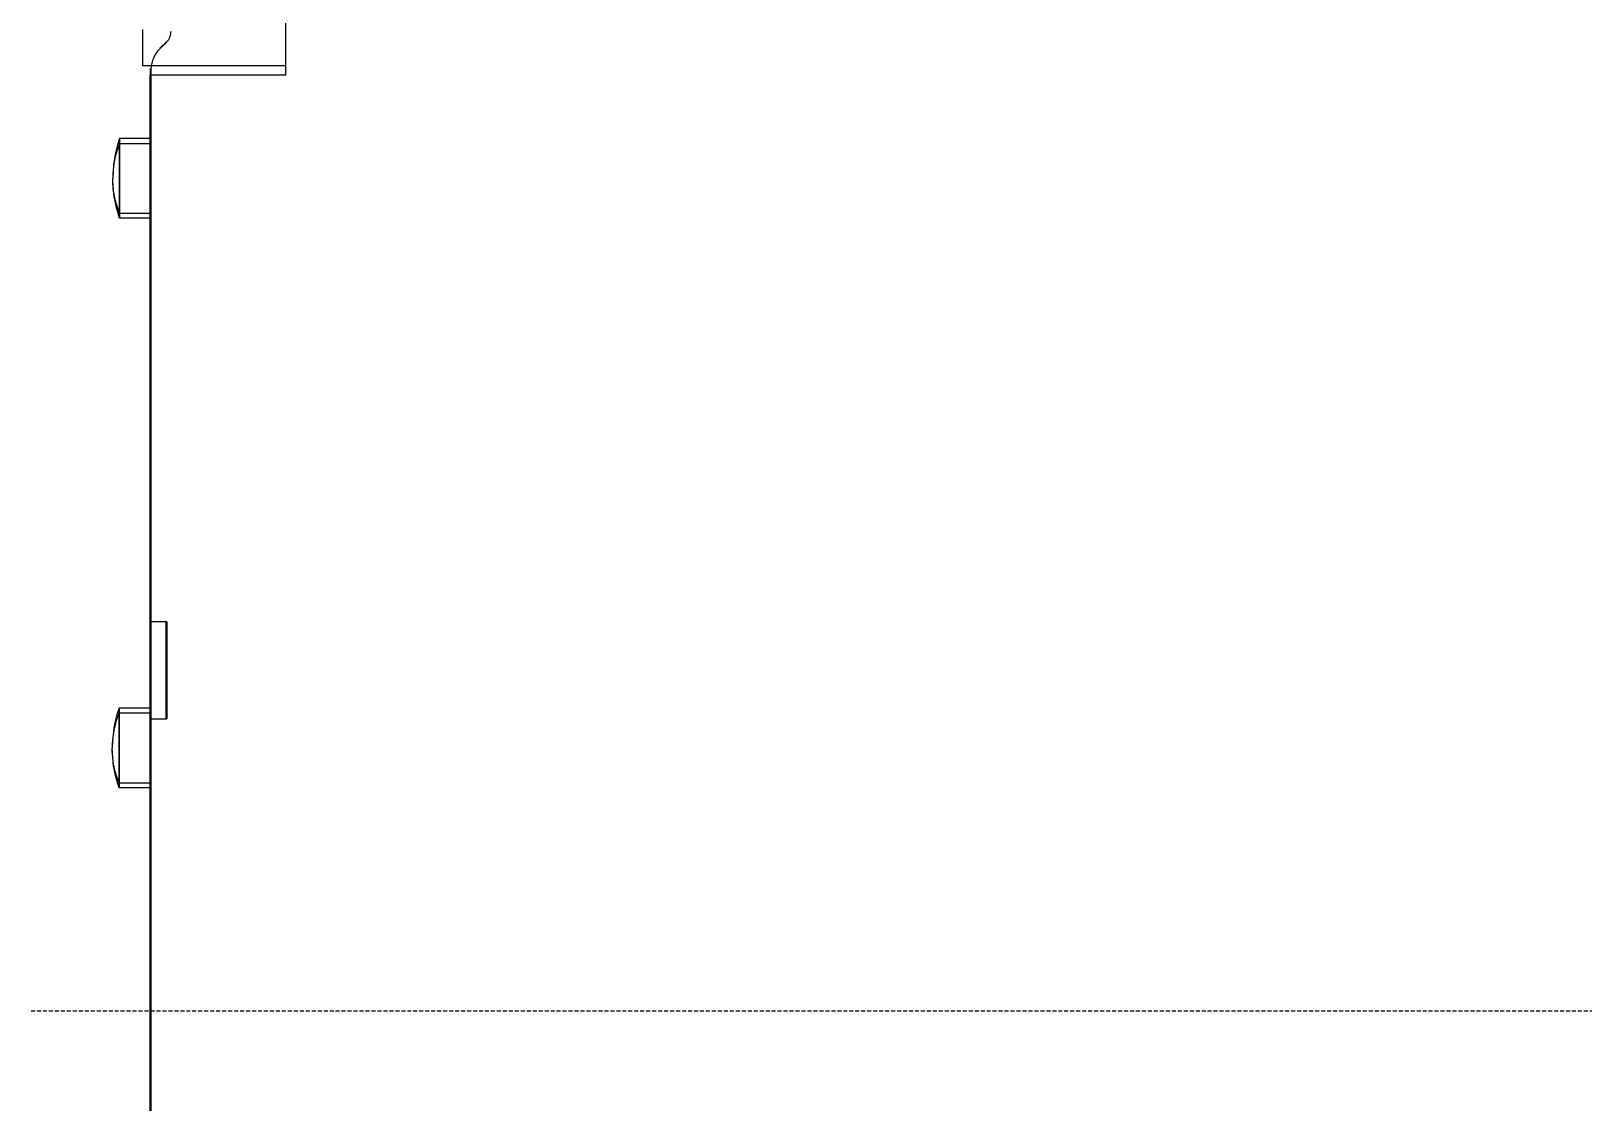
# Model space of a CAD drawing. Extents: x 0 to 390, y 0 to 1157.
# Drawn here: x 0 to 195, y 566.9 to 701.5 of the extents above; entities that cross this region are included whole.
import ezdxf

# ---------------------------------------------------------------- set-up
doc = ezdxf.new("R2010")
doc.units = 0
doc.linetypes.add('DASHED', pattern=[0.75, 0.5, -0.25])
doc.layers.add('-15N-THT. THIẾT BỊ ĐÓNG MỞ', color=40, linetype='CONTINUOUS')

# ---------------------------------------------------------------- blocks, each defined once
blk = doc.blocks.new('06 - N - SC VSD CHIẾU HÔNG ATV630C11~C16N4')
at = {"layer": '-15N-THT. THIẾT BỊ ĐÓNG MỞ'}
for p, q in [((-358, 117.5), (-358, 257.24)), ((-376, 123.18), (-376, 122.8)), ((-372.43, 122.9), (-372.42, 122.99)), ((-372.43, 122.82), (-372.43, 122.9)), ((-376, 122.8), (-376, 122.44)), ((-376, 122.44), (-376, 122.1)), ((-376, 122.1), (-376, 121.76)), ((-376, 121.76), (-376, 121.44)), ((-376, 121.44), (-376, 121.14)), ((-376, 121.14), (-376, 120.85)), ((-373.09, 121.57), (-373.84, 120.83)), ((-373.01, 121.57), (-373.75, 120.83)), ((-373.01, 121.57), (-373.09, 121.57)), ((-373.01, 121.57), (-372.95, 121.63)), ((-372.95, 121.63), (-372.9, 121.69)), ((-372.9, 121.69), (-372.85, 121.76)), ((-372.85, 121.76), (-372.8, 121.82)), ((-372.8, 121.82), (-372.75, 121.89)), ((-372.75, 121.89), (-372.71, 121.96)), ((-372.71, 121.96), (-372.67, 122.03)), ((-372.67, 122.03), (-372.63, 122.11)), ((-372.63, 122.11), (-372.59, 122.18)), ((-372.59, 122.18), (-372.56, 122.26)), ((-372.56, 122.26), (-372.53, 122.34)), ((-372.53, 122.34), (-372.51, 122.41)), ((-372.51, 122.41), (-372.49, 122.49)), ((-372.49, 122.49), (-372.47, 122.57)), ((-372.47, 122.57), (-372.45, 122.66)), ((-372.45, 122.66), (-372.44, 122.74)), ((-372.44, 122.74), (-372.43, 122.82)), ((-376, 120.85), (-376, 120.58)), ((-376, 120.58), (-376, 120.32)), ((-376, 120.32), (-376, 120.08)), ((-376, 120.08), (-376, 119.46)), ((-376, 119.46), (-376, 119.29)), ((-376, 119.29), (-376, 118.81)), ((-374.84, 118.82), (-374.8, 118.98)), ((-374.8, 118.98), (-374.76, 119.14)), ((-374.76, 119.14), (-374.71, 119.3)), ((-374.71, 119.3), (-374.65, 119.45)), ((-374.65, 119.45), (-374.59, 119.61)), ((-374.59, 119.61), (-374.52, 119.76)), ((-374.52, 119.76), (-374.44, 119.9)), ((-374.44, 119.9), (-374.36, 120.05)), ((-374.36, 120.05), (-374.27, 120.19)), ((-374.27, 120.19), (-374.18, 120.32)), ((-374.18, 120.32), (-374.08, 120.46)), ((-374.08, 120.46), (-373.98, 120.59)), ((-373.98, 120.59), (-373.87, 120.71)), ((-373.87, 120.71), (-373.75, 120.83)), ((-376, 118.81), (-376, 118.74)), ((-376, 118.74), (-376, 118.65)), ((-376, 118.65), (-358, 118.65)), ((-376, 118.65), (-376, 118.65)), ((-375, 117.5), (-375.03, 117.5)), ((-375.02, -274.5), (-375.03, 117.5)), ((-375, 117.5), (-375, 118.31)), ((-375, 117.5), (-358, 117.5)), ((-374.98, 118), (-374.95, 118)), ((-374.95, 118), (-374.94, -274.5)), ((-374.92, 118), (-374.95, 118)), ((-374.92, 118.17), (-374.91, 118.33)), ((-374.92, 118), (-374.92, 118.17)), ((-374.91, 118.33), (-374.89, 118.49)), ((-374.89, 118.49), (-374.87, 118.66)), ((-374.87, 118.66), (-374.84, 118.82)), ((-358, 118.65), (-358, 118.65)), ((-358, 117.5), (-358, 117.5)), ((-378.88, 109.5), (-379.14, 108.69)), ((-374.95, 109.5), (-378.88, 109.5)), ((-374.95, 109.49), (-374.95, 109.5)), ((-374.95, 109.5), (-374.95, 109.48)), ((-374.95, 109.48), (-374.95, 109.49)), ((-374.95, 109.46), (-374.95, 109.48)), ((-374.95, 109.48), (-374.95, 109.43)), ((-374.95, 109.42), (-374.95, 109.46)), ((-374.95, 109.43), (-374.95, 109.34)), ((-374.95, 109.38), (-374.95, 109.42)), ((-374.95, 109.33), (-374.95, 109.38)), ((-374.95, 109.34), (-374.95, 109.22)), ((-374.95, 99.5), (-374.95, 109.33)), ((-374.95, 109.22), (-374.95, 109.06)), ((-379.36, 107.87), (-379.53, 107.01)), ((-379.31, 107.63), (-379.42, 107.21)), ((-379.14, 108.69), (-379.36, 107.87)), ((-379.18, 108.05), (-379.31, 107.63)), ((-379.04, 108.47), (-379.18, 108.05)), ((-378.88, 108.89), (-379.04, 108.47)), ((-378.88, 108.89), (-377.76, 108.89)), ((-377.76, 108.89), (-377.2, 108.89)), ((-377.2, 108.89), (-376.08, 108.89)), ((-376.08, 108.89), (-375.52, 108.89)), ((-375.52, 108.89), (-374.96, 108.89)), ((-374.95, 109.06), (-374.95, 108.87)), ((-374.95, 108.87), (-374.95, 108.64)), ((-374.95, 108.64), (-374.95, 108.39)), ((-374.95, 108.39), (-374.95, 108.11)), ((-374.95, 108.11), (-374.95, 107.8)), ((-374.95, 107.8), (-374.95, 107.47)), ((-374.95, 107.47), (-374.95, 107.11)), ((-379.71, 105.35), (-379.74, 104.51)), ((-379.7, 105.48), (-379.73, 105.04)), ((-379.64, 106.2), (-379.71, 105.35)), ((-379.65, 105.91), (-379.7, 105.48)), ((-379.59, 106.35), (-379.65, 105.91)), ((-379.53, 107.01), (-379.64, 106.2)), ((-379.51, 106.78), (-379.59, 106.35)), ((-379.42, 107.21), (-379.51, 106.78)), ((-374.95, 107.11), (-374.95, 106.74)), ((-374.95, 106.74), (-374.95, 106.35)), ((-374.95, 106.35), (-374.95, 105.95)), ((-374.95, 105.95), (-374.95, 105.54)), ((-374.95, 105.54), (-374.95, 105.12)), ((-379.73, 105.04), (-379.74, 104.6)), ((-379.74, 104.6), (-379.74, 104.59)), ((-379.74, 104.51), (-379.74, 104.51)), ((-379.74, 104.51), (-379.74, 104.51)), ((-379.74, 104.49), (-379.74, 104.51)), ((-379.74, 104.5), (-379.74, 104.51)), ((-379.73, 104.09), (-379.74, 104.5)), ((-379.72, 103.85), (-379.74, 104.49)), ((-379.71, 103.69), (-379.73, 104.09)), ((-379.57, 102.24), (-379.72, 103.85)), ((-379.68, 103.28), (-379.71, 103.69)), ((-374.95, 105.12), (-374.95, 104.69)), ((-374.95, 104.69), (-374.95, 104.26)), ((-374.95, 104.26), (-374.95, 103.42)), ((-374.95, 103.42), (-374.95, 103.01)), ((-379.63, 102.88), (-379.68, 103.28)), ((-379.56, 102.47), (-379.63, 102.88)), ((-379.29, 100.86), (-379.57, 102.24)), ((-379.48, 102.07), (-379.56, 102.47)), ((-379.39, 101.68), (-379.48, 102.07)), ((-379.28, 101.28), (-379.39, 101.68)), ((-374.95, 103.01), (-374.95, 102.61)), ((-374.95, 102.61), (-374.95, 102.22)), ((-374.95, 102.22), (-374.95, 101.85)), ((-374.95, 101.85), (-374.95, 101.5)), ((-374.95, 101.5), (-374.95, 101.17)), ((-378.88, 99.5), (-379.29, 100.86)), ((-379.16, 100.89), (-379.28, 101.28)), ((-379.03, 100.5), (-379.16, 100.89)), ((-378.88, 100.11), (-379.03, 100.5)), ((-378.88, 100.11), (-378.32, 100.11)), ((-374.95, 99.5), (-378.88, 99.5)), ((-378.32, 100.11), (-377.76, 100.11)), ((-377.76, 100.11), (-377.2, 100.11)), ((-377.2, 100.11), (-376.64, 100.11)), ((-376.64, 100.11), (-376.08, 100.11)), ((-376.08, 100.11), (-375.51, 100.11)), ((-375.51, 100.11), (-374.95, 100.11)), ((-374.95, 101.17), (-374.95, 100.86)), ((-374.95, 100.86), (-374.95, 100.58)), ((-374.95, 100.58), (-374.95, 100.33)), ((-374.95, 100.33), (-374.95, 100.11)), ((-374.95, 100), (-374.95, 100.11)), ((-374.95, 99.9), (-374.95, 100)), ((-374.95, 99.8), (-374.95, 99.9)), ((-374.95, 99.72), (-374.95, 99.8)), ((-374.95, 99.66), (-374.95, 99.72)), ((-374.95, 99.6), (-374.95, 99.66)), ((-374.95, 99.56), (-374.95, 99.6)), ((-374.95, 99.53), (-374.95, 99.56)), ((-374.95, 99.51), (-374.95, 99.53)), ((-374.95, 99.5), (-374.95, 99.51)), ((-374.96, 48.83), (-375.02, 48.83)), ((-372.96, 48.83), (-374.96, 48.83)), ((-379.21, 37.19), (-379.43, 36.37)), ((-378.95, 38), (-379.21, 37.19)), ((-378.95, 37.39), (-379.11, 36.97)), ((-377.48, 38), (-378.95, 38)), ((-378.95, 37.39), (-377.83, 37.39)), ((-377.83, 37.39), (-377.27, 37.39)), ((-376.99, 38), (-377.48, 38)), ((-377.27, 37.39), (-376.15, 37.39)), ((-375.03, 38), (-376.99, 38)), ((-376.15, 37.39), (-375.59, 37.39)), ((-375.59, 37.39), (-375.03, 37.39)), ((-375.03, 37.99), (-375.03, 38)), ((-375.03, 38), (-375.02, 37.98)), ((-375.03, 37.98), (-375.03, 37.99)), ((-375.03, 37.96), (-375.03, 37.98)), ((-375.03, 37.92), (-375.03, 37.96)), ((-375.03, 37.88), (-375.03, 37.92)), ((-375.03, 37.83), (-375.03, 37.88)), ((-375.02, 28), (-375.03, 37.83)), ((-375.02, 37.98), (-375.02, 37.93)), ((-375.02, 37.93), (-375.02, 37.84)), ((-375.02, 37.84), (-375.02, 37.72)), ((-375.02, 37.72), (-375.02, 37.56)), ((-375.02, 37.56), (-375.02, 37.37)), ((-375.02, 37.37), (-375.02, 37.14)), ((-375.02, 37.14), (-375.02, 36.89)), ((-379.6, 35.51), (-379.71, 34.7)), ((-379.59, 35.27), (-379.66, 34.84)), ((-379.43, 36.37), (-379.6, 35.51)), ((-379.49, 35.7), (-379.59, 35.27)), ((-379.38, 36.13), (-379.49, 35.7)), ((-379.26, 36.55), (-379.38, 36.13)), ((-379.11, 36.97), (-379.26, 36.55)), ((-375.02, 36.89), (-375.02, 36.61)), ((-375.02, 36.67), (-374.96, 36.67)), ((-375.02, 36.61), (-375.02, 36.3)), ((-375.02, 36.3), (-375.02, 35.97)), ((-375.02, 35.97), (-375.02, 35.61)), ((-375.02, 35.61), (-375.02, 35.24)), ((-375.02, 35.24), (-375.02, 34.85)), ((-374.96, 36.67), (-372.96, 36.67)), ((-379.78, 33.85), (-379.81, 33.01)), ((-379.8, 33.53), (-379.81, 33.09)), ((-379.77, 33.97), (-379.8, 33.53)), ((-379.71, 34.7), (-379.78, 33.85)), ((-379.73, 34.4), (-379.77, 33.97)), ((-379.66, 34.84), (-379.73, 34.4)), ((-375.02, 34.85), (-375.02, 34.45)), ((-375.02, 34.45), (-375.02, 34.04)), ((-375.02, 34.04), (-375.02, 33.62)), ((-375.02, 33.62), (-375.02, 33.19)), ((-375.02, 33.19), (-375.02, 32.76)), ((-379.81, 33.01), (-379.81, 33.01)), ((-379.81, 32.99), (-379.81, 33.01)), ((-379.81, 33), (-379.81, 33.01)), ((-379.8, 32.59), (-379.81, 33)), ((-379.79, 32.35), (-379.81, 32.99)), ((-379.78, 32.19), (-379.8, 32.59)), ((-379.64, 30.74), (-379.79, 32.35)), ((-379.75, 31.78), (-379.78, 32.19)), ((-379.7, 31.38), (-379.75, 31.78)), ((-379.63, 30.97), (-379.7, 31.38)), ((-375.02, 32.76), (-375.02, 31.92)), ((-375.02, 31.92), (-375.02, 31.51)), ((-375.02, 31.51), (-375.02, 31.11)), ((-379.36, 29.36), (-379.64, 30.74)), ((-379.55, 30.57), (-379.63, 30.97)), ((-379.46, 30.18), (-379.55, 30.57)), ((-379.35, 29.78), (-379.46, 30.18)), ((-378.95, 28), (-379.36, 29.36)), ((-379.23, 29.39), (-379.35, 29.78)), ((-379.1, 29), (-379.23, 29.39)), ((-375.02, 31.11), (-375.02, 30.72)), ((-375.02, 30.72), (-375.02, 30.35)), ((-375.02, 30.35), (-375.02, 30)), ((-375.02, 30), (-375.02, 29.67)), ((-375.02, 29.67), (-375.02, 29.36)), ((-375.02, 29.36), (-375.02, 29.08)), ((-378.95, 28.61), (-379.1, 29)), ((-378.95, 28.61), (-378.39, 28.61)), ((-376.99, 28), (-378.95, 28)), ((-378.39, 28.61), (-377.83, 28.61)), ((-377.83, 28.61), (-377.27, 28.61)), ((-377.27, 28.61), (-376.71, 28.61)), ((-376.5, 28), (-376.99, 28)), ((-376.71, 28.61), (-376.15, 28.61)), ((-375.02, 28), (-376.5, 28)), ((-376.15, 28.61), (-375.58, 28.61)), ((-375.58, 28.61), (-375.02, 28.61)), ((-375.02, 29.08), (-375.02, 28.83)), ((-375.02, 28.83), (-375.02, 28.61)), ((-375.02, 28.5), (-375.02, 28.61)), ((-375.02, 28.4), (-375.02, 28.5)), ((-375.02, 28.3), (-375.02, 28.4)), ((-375.02, 28.22), (-375.02, 28.3)), ((-375.02, 28.16), (-375.02, 28.22)), ((-375.02, 28.1), (-375.02, 28.16)), ((-375.02, 28.06), (-375.02, 28.1)), ((-375.02, 28.03), (-375.02, 28.06)), ((-375.02, 28.01), (-375.02, 28.03)), ((-375.02, 28), (-375.02, 28.01))]:
    blk.add_line(p, q, dxfattribs=at)
at = {"layer": '-15N-THT. THIẾT BỊ ĐÓNG MỞ', "color": 6, "linetype": 'DASHED'}
blk.add_line((-390, 0), (0, 0), dxfattribs=at)
at = {"layer": '-15N-THT. THIẾT BỊ ĐÓNG MỞ', "extrusion": (0, 0, -1)}
for centre, major_axis, ratio, start_param, end_param in [((-378.88, 104.5), (0, 5), 0.000497, -0.001407, 2.641593), ((-378.88, 104.5), (0, 5), 0.000497, -0.5, -0.001407), ((-374.95, 104.5), (0, 5), 0.000497, -0.50039, -0.260395), ((-378.88, 104.5), (0, 5), 0.000497, 3.141564, 5.783185), ((-374.95, 104.5), (0, 5), 0.000497, 3.141202, 5.782795), ((-378.88, 104.5), (0, 5), 0.000497, 2.641593, 3.141564), ((-375.02, 42.75), (0, -6.08), 0.000261, 0.000003, 3.141596), ((-374.96, 42.75), (0, -6.08), 0.000261, -3.14159, 0.000003), ((-373.02, 42.75), (0, -6.08), 0.000261, 0.000003, 3.141596), ((-372.96, 42.75), (0, -6.08), 0.000261, -3.14159, 0.000003), ((-378.95, 33), (0, 5), 0.000497, 3.141564, 5.783185), ((-378.95, 33), (0, 5), 0.000497, -0.001407, 2.641593), ((-378.95, 33), (0, 5), 0.000497, -0.5, -0.001407), ((-375.02, 33), (0, 5), 0.000497, -0.50039, -0.260395), ((-375.02, 33), (0, 5), 0.000497, 3.141202, 5.782795), ((-378.95, 33), (0, 5), 0.000497, 2.641593, 3.141564)]:
    blk.add_ellipse(centre, major_axis=major_axis, ratio=ratio, start_param=start_param, end_param=end_param, dxfattribs=at)

msp = doc.modelspace()

# ---------------------------------------------------------------- block references
msp.add_blockref('06 - N - SC VSD CHIẾU HÔNG ATV630C11~C16N4', (390, 578.51))

doc.saveas('drawing.dxf')
